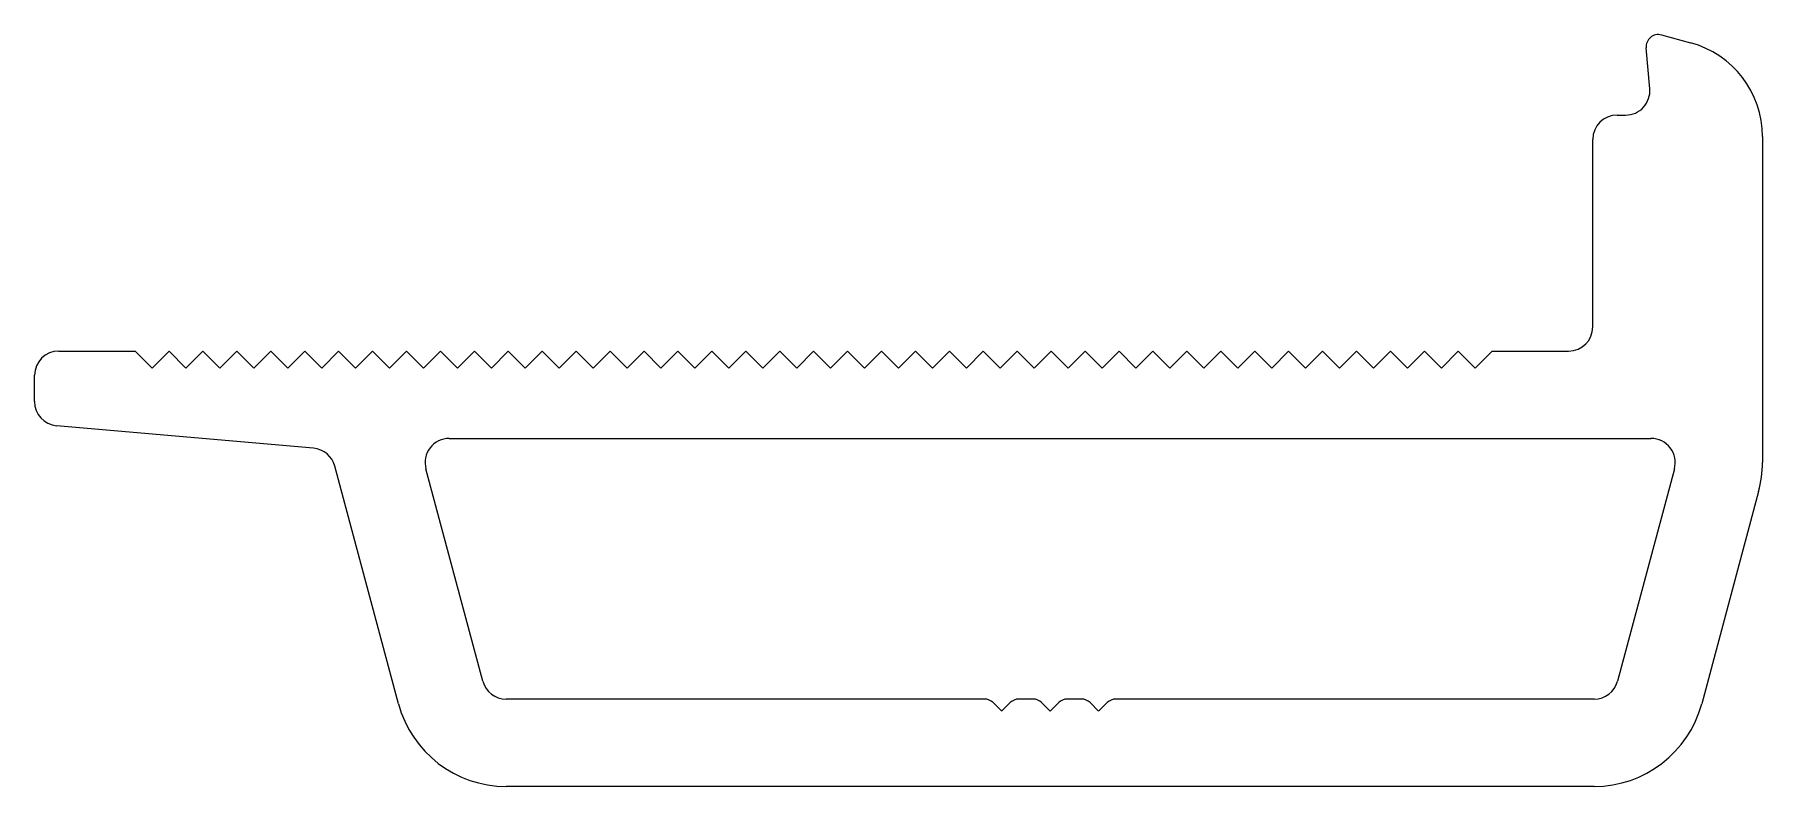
# Model space of a CAD drawing. Extents: x -25.4 to 10.2, y 8.1 to 23.6.
import ezdxf

# ---------------------------------------------------------------- set-up
doc = ezdxf.new("R2010")
doc.units = 0
doc.layers.get('0').update_dxf_attribs({"linetype": 'CONTINUOUS'})

msp = doc.modelspace()

# ---------------------------------------------------------------- linework, layer by layer
for p, q in [((8.125, 23.586), (8.728, 23.424)), ((7.886, 22.478), (7.812, 23.322)), ((7.211, 21.934), (7.388, 21.934)), ((6.711, 17.57), (6.711, 21.434)), ((10.211, 21.492), (10.211, 14.77)), ((-24.938, 17.07), (-23.364, 17.07)), ((-23.364, 17.07), (-23.014, 16.72)), ((-23.014, 16.72), (-22.664, 17.07)), ((-22.664, 17.07), (-22.314, 16.72)), ((-22.314, 16.72), (-21.964, 17.07)), ((-21.964, 17.07), (-21.614, 16.72)), ((-21.614, 16.72), (-21.264, 17.07)), ((-21.264, 17.07), (-20.914, 16.72)), ((-20.914, 16.72), (-20.564, 17.07)), ((-20.564, 17.07), (-20.214, 16.72)), ((-20.214, 16.72), (-19.864, 17.07)), ((-19.864, 17.07), (-19.514, 16.72)), ((-19.514, 16.72), (-19.164, 17.07)), ((-19.164, 17.07), (-18.814, 16.72)), ((-18.814, 16.72), (-18.464, 17.07)), ((-18.464, 17.07), (-18.114, 16.72)), ((-18.114, 16.72), (-17.764, 17.07)), ((-17.764, 17.07), (-17.414, 16.72)), ((-17.414, 16.72), (-17.064, 17.07)), ((-17.064, 17.07), (-16.714, 16.72)), ((-16.714, 16.72), (-16.364, 17.07)), ((-16.364, 17.07), (-16.014, 16.72)), ((-16.014, 16.72), (-15.664, 17.07)), ((-15.664, 17.07), (-15.314, 16.72)), ((-15.314, 16.72), (-14.964, 17.07)), ((-14.964, 17.07), (-14.614, 16.72)), ((-14.614, 16.72), (-14.264, 17.07)), ((-14.264, 17.07), (-13.914, 16.72)), ((-13.914, 16.72), (-13.564, 17.07)), ((-13.564, 17.07), (-13.214, 16.72)), ((-13.214, 16.72), (-12.864, 17.07)), ((-12.864, 17.07), (-12.514, 16.72)), ((-12.514, 16.72), (-12.164, 17.07)), ((-12.164, 17.07), (-11.814, 16.72)), ((-11.814, 16.72), (-11.464, 17.07)), ((-11.464, 17.07), (-11.114, 16.72)), ((-11.114, 16.72), (-10.764, 17.07)), ((-10.764, 17.07), (-10.414, 16.72)), ((-10.414, 16.72), (-10.064, 17.07)), ((-10.064, 17.07), (-9.714, 16.72)), ((-9.714, 16.72), (-9.364, 17.07)), ((-9.364, 17.07), (-9.014, 16.72)), ((-9.014, 16.72), (-8.664, 17.07)), ((-8.664, 17.07), (-8.314, 16.72)), ((-8.314, 16.72), (-7.964, 17.07)), ((-7.964, 17.07), (-7.614, 16.72)), ((-7.614, 16.72), (-7.264, 17.07)), ((-7.264, 17.07), (-6.914, 16.72)), ((-6.914, 16.72), (-6.564, 17.07)), ((-6.564, 17.07), (-6.214, 16.72)), ((-6.214, 16.72), (-5.864, 17.07)), ((-5.864, 17.07), (-5.514, 16.72)), ((-5.514, 16.72), (-5.164, 17.07)), ((-5.164, 17.07), (-4.814, 16.72)), ((-4.814, 16.72), (-4.464, 17.07)), ((-4.464, 17.07), (-4.114, 16.72)), ((-4.114, 16.72), (-3.764, 17.07)), ((-3.764, 17.07), (-3.414, 16.72)), ((-3.414, 16.72), (-3.064, 17.07)), ((-3.064, 17.07), (-2.714, 16.72)), ((-2.714, 16.72), (-2.364, 17.07)), ((-2.364, 17.07), (-2.014, 16.72)), ((-2.014, 16.72), (-1.664, 17.07)), ((-1.664, 17.07), (-1.314, 16.72)), ((-1.314, 16.72), (-0.964, 17.07)), ((-0.964, 17.07), (-0.614, 16.72)), ((-0.614, 16.72), (-0.264, 17.07)), ((-0.264, 17.07), (0.086, 16.72)), ((0.086, 16.72), (0.436, 17.07)), ((0.436, 17.07), (0.786, 16.72)), ((0.786, 16.72), (1.136, 17.07)), ((1.136, 17.07), (1.486, 16.72)), ((1.486, 16.72), (1.836, 17.07)), ((1.836, 17.07), (2.186, 16.72)), ((2.186, 16.72), (2.536, 17.07)), ((2.536, 17.07), (2.886, 16.72)), ((2.886, 16.72), (3.236, 17.07)), ((3.236, 17.07), (3.586, 16.72)), ((3.586, 16.72), (3.936, 17.07)), ((3.936, 17.07), (4.286, 16.72)), ((4.286, 16.72), (4.636, 17.07)), ((4.636, 17.07), (6.211, 17.07)), ((-25.438, 16.028), (-25.438, 16.57)), ((-19.682, 15.066), (-24.982, 15.53)), ((-16.881, 15.27), (7.911, 15.27)), ((-17.93, 9.8), (-19.242, 14.698)), ((-16.191, 10.265), (-17.363, 14.64)), ((8.394, 14.64), (7.221, 10.265)), ((10.132, 14.175), (8.96, 9.8)), ((-5.838, 9.895), (-15.708, 9.895)), ((-5.49, 9.65), (-5.662, 9.822)), ((-5.308, 9.822), (-5.479, 9.65)), ((-4.838, 9.895), (-5.131, 9.895)), ((-4.491, 9.65), (-4.662, 9.822)), ((-4.308, 9.822), (-4.479, 9.65)), ((-3.838, 9.895), (-4.131, 9.895)), ((-3.491, 9.65), (-3.662, 9.822)), ((-3.308, 9.822), (-3.479, 9.65)), ((6.738, 9.895), (-3.131, 9.895)), ((6.738, 8.095), (-15.708, 8.095))]:
    msp.add_line(p, q)
for centre, radius, start, end in [((8.061, 23.344), 0.25, 75, 185), ((8.211, 21.492), 2, 0, 75), ((7.388, 22.434), 0.5, 270.0008, 4.9992), ((7.211, 21.434), 0.5, 90, 180), ((6.211, 17.57), 0.5, 270, 0), ((-24.938, 16.57), 0.5, 90, 180), ((-24.938, 16.028), 0.5, 180, 265), ((-19.725, 14.568), 0.5, 15, 85), ((-16.881, 14.77), 0.5, 90, 195), ((7.911, 14.77), 0.5, 345, 90), ((7.911, 14.77), 2.3, 345, 0), ((-15.708, 10.395), 0.5, 195, 270), ((6.738, 10.395), 0.5, 270, 345), ((-15.708, 10.395), 2.3, 195, 270), ((-5.838, 9.645), 0.25, 45, 90), ((-5.485, 9.656), 0.008, 225, 315), ((-5.131, 9.645), 0.25, 90, 135), ((-4.838, 9.645), 0.25, 45, 90), ((-4.485, 9.656), 0.008, 225, 315), ((-4.131, 9.645), 0.25, 90, 135), ((-3.838, 9.645), 0.25, 45, 90), ((-3.485, 9.656), 0.008, 225, 315), ((-3.131, 9.645), 0.25, 90, 135), ((6.738, 10.395), 2.3, 270, 345)]:
    msp.add_arc(centre, radius, start, end)

doc.saveas('drawing.dxf')
